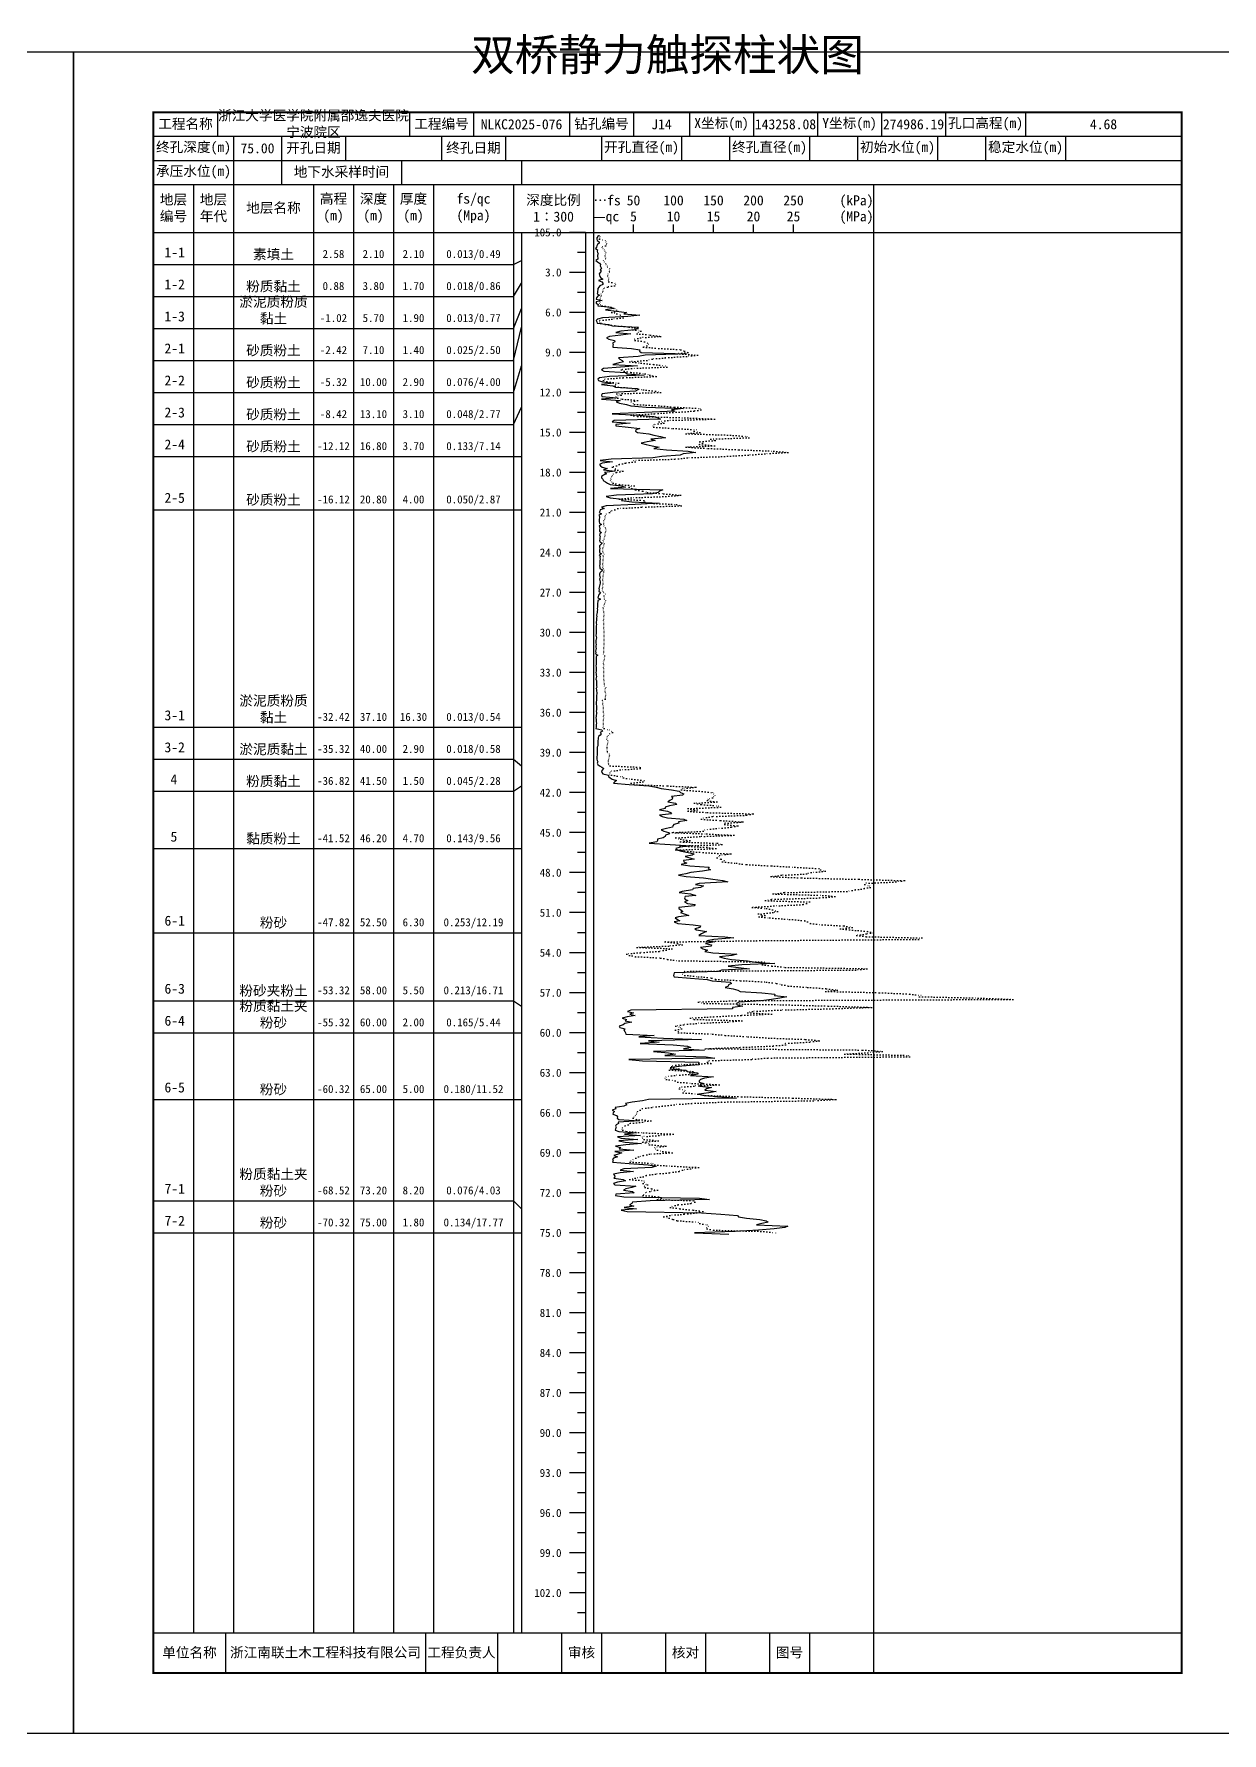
# Model space of a CAD drawing. Extents: x 297 to 65340, y 0 to 425.
# Drawn here: x 4148.1 to 4445.1, y 0 to 424.6 of the extents above; entities that cross this region are included whole.
import ezdxf
from ezdxf.enums import TextEntityAlignment as Align

# ---------------------------------------------------------------- set-up
doc = ezdxf.new("R2010")
doc.units = 0
doc.linetypes.add('DOT', pattern=[6.35, 0, -6.35])
doc.layers.add('FRAME', color=7, linetype='CONTINUOUS')
doc.layers.add('STRATUM', color=7, linetype='CONTINUOUS')
doc.styles.add('ST', font='')
doc.styles.get('ST').set_extended_font_data('SimSun')

msp = doc.modelspace()

# ---------------------------------------------------------------- linework, layer by layer
at = {"layer": 'FRAME', "color": 245, "linetype": 'Continuous'}
for points in [[(3861, 0), (4158, 0), (4158, 420), (3861, 420)], [(4158, 0), (4455, 0), (4455, 420), (4158, 420)]]:
    msp.add_lwpolyline(points, close=True, dxfattribs=at)
at = {"layer": 'FRAME', "linetype": 'Continuous', "const_width": 0.5}
msp.add_lwpolyline([(4178, 15), (4435, 15), (4435, 405), (4178, 405)], close=True, dxfattribs=at)
at = {"layer": 'FRAME', "color": 0, "linetype": 'Continuous'}
for points in [[(4194, 405), (4194, 399)], [(4242, 405), (4242, 399)], [(4258, 405), (4258, 399)], [(4282, 405), (4282, 399)], [(4298, 405), (4298, 399)], [(4312, 405), (4312, 399)], [(4328, 405), (4328, 399)], [(4344, 405), (4344, 399)], [(4360, 405), (4360, 399)], [(4376, 405), (4376, 399)], [(4396, 405), (4396, 399)], [(4435, 405), (4435, 399)], [(4178, 399), (4435, 399)], [(4198, 399), (4198, 393)], [(4210, 399), (4210, 393)], [(4226, 399), (4226, 393)], [(4250, 399), (4250, 393)], [(4266, 399), (4266, 393)], [(4290, 399), (4290, 393)], [(4310, 399), (4310, 393)], [(4322, 399), (4322, 393)], [(4342, 399), (4342, 393)], [(4354, 399), (4354, 393)], [(4374, 399), (4374, 393)], [(4386, 399), (4386, 393)], [(4406, 399), (4406, 393)], [(4435, 399), (4435, 393)], [(4178, 393), (4435, 393)], [(4198, 393), (4198, 387)], [(4210, 393), (4210, 387)], [(4240, 393), (4240, 387)], [(4270, 393), (4270, 387)], [(4178, 387), (4435, 387)], [(4188, 387), (4188, 25)], [(4198, 387), (4198, 25)], [(4218, 387), (4218, 25)], [(4228, 387), (4228, 25)], [(4238, 387), (4238, 25)], [(4248, 387), (4248, 25)], [(4268, 387), (4268, 25)], [(4288, 387), (4288, 25)], [(4358, 387), (4358, 25)], [(4178, 375), (4435, 375)], [(4270, 375), (4270, 25)], [(4286, 375), (4286, 25)], [(4298, 375), (4298, 377)], [(4308, 375), (4308, 377)], [(4318, 375), (4318, 377)], [(4328, 375), (4328, 377)], [(4338, 375), (4338, 377)], [(4178, 25), (4435, 25)], [(4196, 25), (4196, 15)], [(4246, 25), (4246, 15)], [(4264, 25), (4264, 15)], [(4280, 25), (4280, 15)], [(4290, 25), (4290, 15)], [(4306, 25), (4306, 15)], [(4316, 25), (4316, 15)], [(4332, 25), (4332, 15)], [(4342, 25), (4342, 15)], [(4358, 25), (4358, 15)]]:
    msp.add_lwpolyline(points, dxfattribs=at)
at = {"layer": 'STRATUM', "linetype": 'Continuous'}
for points in [[(4286, 375), (4282, 375)], [(4289.18, 374.33), (4289.1, 374), (4288.8, 373.67), (4288.84, 373.33), (4288.94, 373), (4289.42, 372.67), (4289.38, 372.33), (4288.98, 372), (4288.86, 371.67), (4288.74, 371.33), (4288.46, 371), (4288.98, 370.67), (4288.88, 370.33), (4289.04, 370), (4289.16, 369.67), (4289.02, 369.33), (4288.96, 369), (4289.08, 368.67), (4289.06, 368.33), (4288.62, 368), (4288.98, 367.67), (4289.5, 367.33), (4289.74, 367), (4289.64, 366.67), (4289.8, 366.33), (4290, 366), (4289.66, 365.67), (4289.88, 365.33), (4289.7, 365), (4289.44, 364.67), (4289.54, 364.33), (4289.56, 364), (4289.82, 363.67), (4290.3, 363.33), (4289.28, 363), (4290.12, 362.67), (4290.36, 362.33), (4290.32, 362), (4289.62, 361.67), (4289.32, 361.33), (4289.1, 361), (4289.08, 360.67), (4289.02, 360.33), (4288.96, 360), (4288.9, 359.67), (4289.5, 359.33), (4289, 359), (4288.76, 358.67), (4288.68, 358.33), (4290.2, 358), (4288.64, 357.67), (4288.64, 357.33), (4289.2, 357), (4289.1, 356.67), (4292.32, 356.33), (4292.98, 356), (4290.96, 355.67), (4293.74, 355.33), (4296.26, 355), (4295.58, 354.67), (4299.62, 354.33), (4296.62, 354), (4290.24, 353.67), (4289.02, 353.33), (4288.68, 353), (4288.82, 352.67), (4288.9, 352.33), (4291.74, 352), (4292.72, 351.67), (4299.24, 351.33), (4298.92, 351), (4298.3, 350.67), (4294.86, 350.33), (4293.6, 350), (4297.36, 349.67), (4294.82, 349.33), (4291.98, 349), (4291.28, 348.67), (4291.8, 348.33), (4293.22, 348), (4293.32, 347.67), (4292.76, 347.33), (4292.88, 347), (4292.8, 346.67), (4292.8, 346.33), (4297.5, 346), (4299.62, 345.67), (4299.54, 345.33), (4299.88, 345), (4311.22, 344.67), (4300.88, 344.33), (4299.18, 344), (4294.22, 343.67), (4294.62, 343.33), (4295.18, 343), (4295.46, 342.67), (4294.1, 342.33), (4292.86, 342), (4299.02, 341.67), (4294.74, 341.33), (4290.48, 341), (4290, 340.67), (4290.56, 340.33), (4296.02, 340), (4296.4, 339.67), (4300.7, 339.33), (4291.96, 339), (4289.54, 338.67), (4289.12, 338.33), (4289.24, 338), (4290.22, 337.67), (4293.1, 337.33), (4290.04, 337), (4292.86, 336.67), (4293.54, 336.33), (4298.98, 336), (4299.08, 335.67), (4298.5, 335.33), (4292.86, 335), (4290.2, 334.67), (4290, 334.33), (4290.08, 334), (4293.88, 333.67), (4289.96, 333.33), (4294.68, 333), (4293.7, 332.67), (4294.48, 332.33), (4296.22, 332), (4297.34, 331.67), (4301.18, 331.33), (4310.46, 331), (4307.48, 330.67), (4308.3, 330.33), (4300.76, 330), (4292.7, 329.67), (4299.34, 329.33), (4302.98, 329), (4304.14, 328.67), (4304.76, 328.33), (4293.14, 328), (4292.64, 327.67), (4297.18, 327.33), (4293.6, 327), (4293.6, 326.67), (4296.66, 326.33), (4299.62, 326), (4298.6, 325.67), (4298.48, 325.33), (4298.98, 325), (4301.86, 324.67), (4303.08, 324.33), (4304.72, 324), (4305.98, 323.67), (4302.34, 323.33), (4303.38, 323), (4301.42, 322.67), (4299.9, 322.33), (4301.18, 322), (4302.68, 321.67), (4304.44, 321.33), (4303.1, 321), (4306.22, 320.67), (4311.7, 320.33), (4313.6, 320), (4310.4, 319.67), (4309.7, 319.33), (4305.08, 319), (4302.82, 318.67), (4292.4, 318.33), (4289.66, 318), (4292.78, 317.67), (4290.2, 317.33), (4289.48, 317), (4289.78, 316.67), (4290.2, 316.33), (4291.44, 316), (4290.46, 315.67), (4293.4, 315.33), (4290.76, 315), (4291.26, 314.67), (4290.46, 314.33), (4289.98, 314), (4290.04, 313.67), (4290.32, 313.33), (4290.4, 313), (4291.04, 312.67), (4291.46, 312.33), (4292.18, 312), (4294.82, 311.67), (4296, 311.33), (4292.28, 311), (4305.36, 310.67), (4304.52, 310.33), (4304.16, 310), (4302.72, 309.67), (4293.74, 309.33), (4291.2, 309), (4292.2, 308.67), (4295.28, 308.33), (4295.02, 308), (4297.56, 307.67), (4304.4, 307.33), (4298.4, 307), (4291.16, 306.67), (4290.04, 306.33), (4290.68, 306), (4289.7, 305.67), (4289.56, 305.33), (4289.44, 305), (4290.02, 304.67), (4289.32, 304.33), (4289.46, 304), (4289.48, 303.67), (4289.38, 303.33), (4289.4, 303), (4289.44, 302.67), (4289.48, 302.33), (4289.96, 302), (4289.44, 301.67), (4289.5, 301.33), (4289.62, 301), (4289.54, 300.67), (4289.5, 300.33), (4289.96, 300), (4289.6, 299.67), (4289.5, 299.33), (4289.66, 299), (4289.62, 298.67), (4289.6, 298.33), (4289.54, 298), (4289.56, 297.67), (4290.16, 297.33), (4289.82, 297), (4289.5, 296.67), (4289.5, 296.33), (4289.56, 296), (4289.5, 295.67), (4289.5, 295.33), (4289.54, 295), (4290.02, 294.67), (4289.42, 294.33), (4289.66, 294), (4289.62, 293.67), (4289.68, 293.33), (4289.6, 293), (4289.56, 292.67), (4289.56, 292.33), (4289.62, 292), (4289.52, 291.67), (4289.62, 291.33), (4289.58, 291), (4290.28, 290.67), (4290.04, 290.33), (4289.64, 290), (4289.48, 289.67), (4289.48, 289.33), (4289.56, 289), (4289.7, 288.67), (4289.5, 288.33), (4289.56, 288), (4289.66, 287.67), (4289.64, 287.33), (4289.56, 287), (4289.54, 286.67), (4289.42, 286.33), (4289.36, 286), (4289.38, 285.67), (4289.34, 285.33), (4289.72, 285), (4289.5, 284.67), (4289.28, 284.33), (4289.18, 284), (4289.08, 283.67), (4289.74, 283.33), (4289.08, 283), (4289.06, 282.67), (4289.02, 282.33), (4288.96, 282), (4288.98, 281.67), (4288.98, 281.33), (4288.92, 281), (4288.96, 280.67), (4288.94, 280.33), (4288.9, 280), (4288.86, 279.67), (4288.78, 279.33), (4288.84, 279), (4288.78, 278.67), (4288.72, 278.33), (4288.76, 278), (4288.64, 277.67), (4288.7, 277.33), (4288.74, 277), (4288.7, 276.67), (4288.64, 276.33), (4288.7, 276), (4288.7, 275.67), (4288.68, 275.33), (4288.64, 275), (4288.68, 274.67), (4288.62, 274.33), (4288.64, 274), (4288.72, 273.67), (4288.64, 273.33), (4288.62, 273), (4288.56, 272.67), (4288.58, 272.33), (4288.64, 272), (4288.6, 271.67), (4288.58, 271.33), (4288.7, 271), (4288.6, 270.67), (4288.54, 270.33), (4288.58, 270), (4288.54, 269.67), (4289.08, 269.33), (4288.64, 269), (4288.64, 268.67), (4288.64, 268.33), (4288.68, 268), (4288.7, 267.67), (4288.66, 267.33), (4288.66, 267), (4288.62, 266.67), (4288.64, 266.33), (4288.64, 266), (4288.68, 265.67), (4288.64, 265.33), (4288.62, 265), (4288.68, 264.67), (4288.66, 264.33), (4288.72, 264), (4288.66, 263.67), (4288.6, 263.33), (4288.72, 263), (4288.78, 262.67), (4288.72, 262.33), (4288.76, 262), (4288.78, 261.67), (4288.8, 261.33), (4288.7, 261), (4288.76, 260.67), (4288.78, 260.33), (4288.84, 260), (4288.8, 259.67), (4288.72, 259.33), (4288.76, 259), (4288.74, 258.67), (4288.72, 258.33), (4288.74, 258), (4288.64, 257.67), (4288.64, 257.33), (4288.68, 257), (4288.78, 256.67), (4288.76, 256.33), (4288.74, 256), (4288.78, 255.67), (4288.66, 255.33), (4288.72, 255), (4288.72, 254.67), (4288.64, 254.33), (4288.66, 254), (4288.62, 253.67), (4288.64, 253.33), (4288.64, 253), (4288.68, 252.67), (4288.72, 252.33), (4288.68, 252), (4288.64, 251.67), (4288.64, 251.33), (4288.62, 251), (4290.1, 250.67), (4290.24, 250.33), (4289.68, 250), (4289.92, 249.67), (4289.66, 249.33), (4289.28, 249), (4289.18, 248.67), (4289.14, 248.33), (4289.12, 248), (4289.06, 247.67), (4289.1, 247.33), (4289.12, 247), (4289.08, 246.67), (4288.94, 246.33), (4288.9, 246), (4288.94, 245.67), (4288.9, 245.33), (4288.92, 245), (4288.94, 244.67), (4288.94, 244.33), (4288.86, 244), (4288.82, 243.67), (4288.84, 243.33), (4288.88, 243), (4289.1, 242.67), (4288.92, 242.33), (4289.06, 242), (4289.52, 241.67), (4290.06, 241.33), (4290.56, 241), (4290.24, 240.67), (4290.04, 240.33), (4290.06, 240), (4290.32, 239.67), (4291.74, 239.33), (4291.72, 239), (4292.18, 238.67), (4292.64, 238.33), (4293.72, 238), (4293.36, 237.67), (4293.02, 237.33), (4296.92, 237), (4301.8, 236.67), (4303.7, 236.33), (4304.9, 236), (4307.48, 235.67), (4309.42, 235.33), (4309.72, 235), (4310.62, 234.67), (4310.28, 234.33), (4307.54, 234), (4307.78, 233.67), (4307.68, 233.33), (4307.06, 233), (4306.62, 232.67), (4308.52, 232.33), (4308.8, 232), (4307.02, 231.67), (4305.9, 231.33), (4305.9, 231), (4304.46, 230.67), (4306.46, 230.33), (4307.24, 230), (4307.54, 229.67), (4304.48, 229.33), (4305.2, 229), (4306.5, 228.67), (4310.58, 228.33), (4311.36, 228), (4309.24, 227.67), (4309.3, 227.33), (4308.12, 227), (4307.84, 226.67), (4307.74, 226.33), (4306.22, 226), (4304.92, 225.67), (4305.62, 225.33), (4306.74, 225), (4307.04, 224.67), (4305.96, 224.33), (4305.9, 224), (4305.42, 223.67), (4303.96, 223.33), (4304.04, 223), (4303.8, 222.67), (4301.9, 222.33), (4307.16, 222), (4312.42, 221.67), (4309.68, 221.33), (4308.56, 221), (4308.74, 220.67), (4310.02, 220.33), (4311.68, 220), (4313.16, 219.67), (4312.66, 219.33), (4310.88, 219), (4312.08, 218.67), (4313.14, 218.33), (4310.52, 218), (4310.56, 217.67), (4311.3, 217.33), (4309.88, 217), (4312.12, 216.67), (4316.88, 216.33), (4316.68, 216), (4317.26, 215.67), (4315.24, 215.33), (4312.34, 215), (4311.1, 214.67), (4309.26, 214.33), (4311.14, 214), (4315.5, 213.67), (4317.82, 213.33), (4320.32, 213), (4321.6, 212.67), (4314.44, 212.33), (4313.48, 212), (4315.48, 211.67), (4314.76, 211.33), (4312.94, 211), (4312.76, 210.67), (4310.2, 210.33), (4309.44, 210), (4312.28, 209.67), (4313.62, 209.33), (4310.92, 209), (4310.78, 208.67), (4310.92, 208.33), (4311.6, 208), (4310.72, 207.67), (4311.46, 207.33), (4313.42, 207), (4313.14, 206.67), (4309.34, 206.33), (4309.34, 206), (4309.8, 205.67), (4310.3, 205.33), (4309.76, 205), (4310.66, 204.67), (4311.8, 204.33), (4309.28, 204), (4308.42, 203.67), (4309.04, 203.33), (4309.6, 203), (4308.2, 202.67), (4309.1, 202.33), (4312.92, 202), (4314.78, 201.67), (4314.62, 201.33), (4313.34, 201), (4313.74, 200.67), (4316.22, 200.33), (4315.5, 200), (4314.98, 199.67), (4314.32, 199.33), (4320.8, 199), (4323.1, 198.67), (4318.12, 198.33), (4316.34, 198), (4318.34, 197.67), (4316, 197.33), (4317.48, 197), (4317.38, 196.67), (4314.78, 196.33), (4315.3, 196), (4316.54, 195.67), (4315.8, 195.33), (4317.84, 195), (4323.82, 194.67), (4322.58, 194.33), (4319.48, 194), (4320.64, 193.67), (4322.52, 193.33), (4326.54, 193), (4328.52, 192.67), (4333.34, 192.33), (4325.1, 192), (4321.64, 191.67), (4324.22, 191.33), (4327.04, 191), (4320.02, 190.67), (4319.16, 190.33), (4308.16, 190), (4308.1, 189.67), (4308.04, 189.33), (4308.2, 189), (4312.22, 188.67), (4316.4, 188.33), (4317.7, 188), (4322.14, 187.67), (4322.48, 187.33), (4321.76, 187), (4321.66, 186.67), (4320.94, 186.33), (4322.88, 186), (4324.1, 185.67), (4324.7, 185.33), (4330.04, 185), (4333.34, 184.67), (4333.26, 184.33), (4336.36, 184), (4334.58, 183.67), (4332.48, 183.33), (4329.92, 183), (4324.32, 182.67), (4323.78, 182.33), (4323.92, 182), (4325.36, 181.67), (4322.78, 181.33), (4322.72, 181), (4297.3, 180.67), (4296.54, 180.33), (4297.96, 180), (4297.06, 179.67), (4298.44, 179.33), (4296.44, 179), (4295.18, 178.67), (4296.24, 178.33), (4295.92, 178), (4297.62, 177.67), (4295.8, 177.33), (4295.4, 177), (4294.42, 176.67), (4294.56, 176.33), (4295.9, 176), (4295.56, 175.67), (4295.84, 175.33), (4296.02, 175), (4296.12, 174.67), (4303.2, 174.33), (4299.36, 174), (4305.52, 173.67), (4315.02, 173.33), (4301.78, 173), (4304.42, 172.67), (4299.68, 172.33), (4307.92, 172), (4311.5, 171.67), (4312.32, 171.33), (4310.46, 171), (4315.78, 170.67), (4303, 170.33), (4306.74, 170), (4308.5, 169.67), (4305.8, 169.33), (4316.16, 169), (4318.36, 168.67), (4296.82, 168.33), (4300.24, 168), (4314.34, 167.67), (4314.26, 167.33), (4314.4, 167), (4310.12, 166.67), (4307.42, 166.33), (4307.18, 166), (4311.12, 165.67), (4311.46, 165.33), (4313.92, 165), (4314.14, 164.67), (4312.28, 164.33), (4318.02, 164), (4315.78, 163.67), (4314.74, 163.33), (4314.42, 163), (4314.4, 162.67), (4315.5, 162.33), (4314.64, 162), (4314.62, 161.67), (4317.5, 161.33), (4316.26, 161), (4315.86, 160.67), (4318.68, 160.33), (4316.82, 160), (4314.3, 159.67), (4315.64, 159.33), (4320.08, 159), (4323.76, 158.67), (4301.78, 158.33), (4300.22, 158), (4297.64, 157.67), (4295.96, 157.33), (4296.36, 157), (4295.58, 156.67), (4293.38, 156.33), (4293.56, 156), (4292.7, 155.67), (4293.26, 155.33), (4292.88, 155), (4292.86, 154.67), (4293.72, 154.33), (4294.02, 154), (4293.88, 153.67), (4294.32, 153.33), (4299.48, 153), (4294.14, 152.67), (4294.26, 152.33), (4293.7, 152), (4293.52, 151.67), (4293.64, 151.33), (4293.48, 151), (4293.4, 150.67), (4294.3, 150.33), (4298.72, 150), (4295.74, 149.67), (4299.74, 149.33), (4293.98, 149), (4294.94, 148.67), (4299.1, 148.33), (4294.3, 148), (4295.94, 147.67), (4299.96, 147.33), (4296.12, 147), (4293.5, 146.67), (4294.86, 146.33), (4294.38, 146), (4298.1, 145.67), (4293.34, 145.33), (4295.12, 145), (4294.14, 144.67), (4293.08, 144.33), (4293.96, 144), (4292.98, 143.67), (4292.72, 143.33), (4292.9, 143), (4292.72, 142.67), (4296.9, 142.33), (4301.66, 142), (4303.66, 141.67), (4302.6, 141.33), (4295.58, 141), (4294.66, 140.67), (4298.04, 140.33), (4294.7, 140), (4293.02, 139.67), (4293.22, 139.33), (4293.3, 139), (4293.08, 138.67), (4295.42, 138.33), (4296.04, 138), (4293.98, 137.67), (4292.96, 137.33), (4293.32, 137), (4298.6, 136.67), (4297.56, 136.33), (4296.12, 136), (4295.46, 135.67), (4297.72, 135.33), (4298.14, 135), (4293.62, 134.67), (4293.54, 134.33), (4295.6, 134), (4314.52, 133.67), (4316.96, 133.33), (4302.18, 133), (4297.74, 132.67), (4297.56, 132.33), (4297.02, 132), (4298.08, 131.67), (4295.7, 131.33), (4298.72, 131), (4294.92, 130.67), (4296.38, 130.33), (4315.04, 130), (4319.86, 129.67), (4323.96, 129.33), (4324.26, 129), (4326.26, 128.67), (4329.6, 128.33), (4331.2, 128), (4331.7, 127.67), (4330.1, 127.33), (4328.74, 127), (4336.58, 126.67), (4335.84, 126.33), (4333.2, 126), (4329.28, 125.67), (4323.4, 125.33), (4313.26, 125), (4321.86, 124.67)], [(4286, 370), (4284, 370)], [(4178, 367), (4188, 367)], [(4188, 367), (4198, 367)], [(4198, 367), (4218, 367)], [(4218, 367), (4228, 367)], [(4228, 367), (4238, 367)], [(4238, 367), (4248, 367)], [(4248, 367), (4268, 367)], [(4268, 367), (4270, 368)], [(4268, 359), (4270, 362.33)], [(4286, 365), (4282, 365)], [(4178, 359), (4188, 359)], [(4188, 359), (4198, 359)], [(4198, 359), (4218, 359)], [(4218, 359), (4228, 359)], [(4228, 359), (4238, 359)], [(4238, 359), (4248, 359)], [(4248, 359), (4268, 359)], [(4286, 360), (4284, 360)], [(4268, 351), (4270, 356)], [(4286, 355), (4282, 355)], [(4178, 351), (4188, 351)], [(4188, 351), (4198, 351)], [(4198, 351), (4218, 351)], [(4218, 351), (4228, 351)], [(4228, 351), (4238, 351)], [(4238, 351), (4248, 351)], [(4248, 351), (4268, 351)], [(4268, 343), (4270, 351.33)], [(4286, 350), (4284, 350)], [(4286, 345), (4282, 345)], [(4178, 343), (4188, 343)], [(4188, 343), (4198, 343)], [(4198, 343), (4218, 343)], [(4218, 343), (4228, 343)], [(4228, 343), (4238, 343)], [(4238, 343), (4248, 343)], [(4248, 343), (4268, 343)], [(4268, 335), (4270, 341.67)], [(4286, 340), (4284, 340)], [(4178, 335), (4188, 335)], [(4188, 335), (4198, 335)], [(4198, 335), (4218, 335)], [(4218, 335), (4228, 335)], [(4228, 335), (4238, 335)], [(4238, 335), (4248, 335)], [(4248, 335), (4268, 335)], [(4268, 327), (4270, 331.33)], [(4286, 335), (4282, 335)], [(4178, 327), (4188, 327)], [(4188, 327), (4198, 327)], [(4198, 327), (4218, 327)], [(4218, 327), (4228, 327)], [(4228, 327), (4238, 327)], [(4238, 327), (4248, 327)], [(4248, 327), (4268, 327)], [(4286, 330), (4284, 330)], [(4286, 325), (4282, 325)], [(4178, 319), (4188, 319)], [(4188, 319), (4198, 319)], [(4198, 319), (4218, 319)], [(4218, 319), (4228, 319)], [(4228, 319), (4238, 319)], [(4238, 319), (4248, 319)], [(4248, 319), (4268, 319)], [(4268, 319), (4270, 319)], [(4286, 320), (4284, 320)], [(4286, 315), (4282, 315)], [(4286, 310), (4284, 310)], [(4178, 305.67), (4188, 305.67)], [(4188, 305.67), (4198, 305.67)], [(4198, 305.67), (4218, 305.67)], [(4218, 305.67), (4228, 305.67)], [(4228, 305.67), (4238, 305.67)], [(4238, 305.67), (4248, 305.67)], [(4248, 305.67), (4268, 305.67)], [(4268, 305.67), (4270, 305.67)], [(4286, 305), (4282, 305)], [(4286, 300), (4284, 300)], [(4286, 295), (4282, 295)], [(4286, 290), (4284, 290)], [(4286, 285), (4282, 285)], [(4286, 280), (4284, 280)], [(4286, 275), (4282, 275)], [(4286, 270), (4284, 270)], [(4286, 265), (4282, 265)], [(4286, 260), (4284, 260)], [(4286, 255), (4282, 255)], [(4178, 251.33), (4188, 251.33)], [(4188, 251.33), (4198, 251.33)], [(4198, 251.33), (4218, 251.33)], [(4218, 251.33), (4228, 251.33)], [(4228, 251.33), (4238, 251.33)], [(4238, 251.33), (4248, 251.33)], [(4248, 251.33), (4268, 251.33)], [(4268, 251.33), (4270, 251.33)], [(4286, 250), (4284, 250)], [(4178, 243.33), (4188, 243.33)], [(4188, 243.33), (4198, 243.33)], [(4198, 243.33), (4218, 243.33)], [(4218, 243.33), (4228, 243.33)], [(4228, 243.33), (4238, 243.33)], [(4238, 243.33), (4248, 243.33)], [(4248, 243.33), (4268, 243.33)], [(4268, 243.33), (4270, 241.67)], [(4286, 245), (4282, 245)], [(4286, 240), (4284, 240)], [(4178, 235.33), (4188, 235.33)], [(4188, 235.33), (4198, 235.33)], [(4198, 235.33), (4218, 235.33)], [(4218, 235.33), (4228, 235.33)], [(4228, 235.33), (4238, 235.33)], [(4238, 235.33), (4248, 235.33)], [(4248, 235.33), (4268, 235.33)], [(4268, 235.33), (4270, 236.67)], [(4286, 235), (4282, 235)], [(4286, 230), (4284, 230)], [(4178, 221), (4188, 221)], [(4188, 221), (4198, 221)], [(4198, 221), (4218, 221)], [(4218, 221), (4228, 221)], [(4228, 221), (4238, 221)], [(4238, 221), (4248, 221)], [(4248, 221), (4268, 221)], [(4268, 221), (4270, 221)], [(4286, 225), (4282, 225)], [(4286, 220), (4284, 220)], [(4286, 215), (4282, 215)], [(4286, 210), (4284, 210)], [(4286, 205), (4282, 205)], [(4178, 200), (4188, 200)], [(4188, 200), (4198, 200)], [(4198, 200), (4218, 200)], [(4218, 200), (4228, 200)], [(4228, 200), (4238, 200)], [(4238, 200), (4248, 200)], [(4248, 200), (4268, 200)], [(4268, 200), (4270, 200)], [(4286, 200), (4284, 200)], [(4286, 195), (4282, 195)], [(4286, 190), (4284, 190)], [(4178, 183), (4188, 183)], [(4188, 183), (4198, 183)], [(4198, 183), (4218, 183)], [(4218, 183), (4228, 183)], [(4228, 183), (4238, 183)], [(4238, 183), (4248, 183)], [(4248, 183), (4268, 183)], [(4268, 183), (4270, 181.67)], [(4286, 185), (4282, 185)], [(4286, 180), (4284, 180)], [(4178, 175), (4188, 175)], [(4188, 175), (4198, 175)], [(4198, 175), (4218, 175)], [(4218, 175), (4228, 175)], [(4228, 175), (4238, 175)], [(4238, 175), (4248, 175)], [(4248, 175), (4268, 175)], [(4268, 175), (4270, 175)], [(4286, 175), (4282, 175)], [(4286, 170), (4284, 170)], [(4286, 165), (4282, 165)], [(4178, 158.33), (4188, 158.33)], [(4188, 158.33), (4198, 158.33)], [(4198, 158.33), (4218, 158.33)], [(4218, 158.33), (4228, 158.33)], [(4228, 158.33), (4238, 158.33)], [(4238, 158.33), (4248, 158.33)], [(4248, 158.33), (4268, 158.33)], [(4268, 158.33), (4270, 158.33)], [(4286, 160), (4284, 160)], [(4286, 155), (4282, 155)], [(4286, 150), (4284, 150)], [(4286, 145), (4282, 145)], [(4286, 140), (4284, 140)], [(4178, 133), (4188, 133)], [(4188, 133), (4198, 133)], [(4198, 133), (4218, 133)], [(4218, 133), (4228, 133)], [(4228, 133), (4238, 133)], [(4238, 133), (4248, 133)], [(4248, 133), (4268, 133)], [(4268, 133), (4270, 131)], [(4286, 135), (4282, 135)], [(4286, 130), (4284, 130)], [(4178, 125), (4188, 125)], [(4188, 125), (4198, 125)], [(4198, 125), (4218, 125)], [(4218, 125), (4228, 125)], [(4228, 125), (4238, 125)], [(4238, 125), (4248, 125)], [(4248, 125), (4268, 125)], [(4268, 125), (4270, 125)], [(4286, 125), (4282, 125)], [(4286, 120), (4284, 120)], [(4286, 115), (4282, 115)], [(4286, 110), (4284, 110)], [(4286, 105), (4282, 105)], [(4286, 100), (4284, 100)], [(4286, 95), (4282, 95)], [(4286, 90), (4284, 90)], [(4286, 85), (4282, 85)], [(4286, 80), (4284, 80)], [(4286, 75), (4282, 75)], [(4286, 70), (4284, 70)], [(4286, 65), (4282, 65)], [(4286, 60), (4284, 60)], [(4286, 55), (4282, 55)], [(4286, 50), (4284, 50)], [(4286, 45), (4282, 45)], [(4286, 40), (4284, 40)], [(4286, 35), (4282, 35)], [(4286, 30), (4284, 30)]]:
    msp.add_lwpolyline(points, dxfattribs=at)
at = {"layer": 'STRATUM', "linetype": 'DOT', "ltscale": 0.1}
msp.add_lwpolyline([(4289.38, 374.33), (4289.6, 374), (4289.52, 373.67), (4289.52, 373.33), (4290.94, 373), (4291.1, 372.67), (4291.28, 372.33), (4291.24, 372), (4291.04, 371.67), (4290.12, 371.33), (4290.34, 371), (4290.7, 370.67), (4290.86, 370.33), (4291.18, 370), (4290.96, 369.67), (4290.84, 369.33), (4290.86, 369), (4290.98, 368.67), (4291.06, 368.33), (4290.42, 368), (4290.7, 367.67), (4290.96, 367.33), (4291.12, 367), (4291.42, 366.67), (4291.48, 366.33), (4291.98, 366), (4291.96, 365.67), (4291.94, 365.33), (4291.96, 365), (4291.58, 364.67), (4291.48, 364.33), (4291.52, 364), (4291.72, 363.67), (4291.82, 363.33), (4291.68, 363), (4291.86, 362.67), (4293.34, 362.33), (4293.56, 362), (4293.24, 361.67), (4291.48, 361.33), (4290.54, 361), (4290.3, 360.67), (4290.32, 360.33), (4290.34, 360), (4289.84, 359.67), (4289.94, 359.33), (4289.84, 359), (4289.72, 358.67), (4289.66, 358.33), (4289.48, 358), (4289.66, 357.67), (4289.44, 357.33), (4289.64, 357), (4290.18, 356.67), (4292.34, 356.33), (4293.34, 356), (4293.78, 355.67), (4294, 355.33), (4292.56, 355), (4293.86, 354.67), (4294.72, 354.33), (4295.18, 354), (4295.38, 353.67), (4292.62, 353.33), (4289.56, 353), (4289.38, 352.67), (4289.84, 352.33), (4290.98, 352), (4293.5, 351.67), (4296.92, 351.33), (4299.12, 351), (4297.86, 350.67), (4299.86, 350.33), (4299.2, 350), (4298.88, 349.67), (4302.26, 349.33), (4304.78, 349), (4299.78, 348.67), (4298.22, 348.33), (4298.44, 348), (4300.74, 347.67), (4301.5, 347.33), (4301.82, 347), (4301.36, 346.67), (4300.5, 346.33), (4304.36, 346), (4309.82, 345.67), (4310.74, 345.33), (4311.56, 345), (4308.88, 344.67), (4314, 344.33), (4311.22, 344), (4305.94, 343.67), (4302.64, 343.33), (4301.3, 343), (4297.1, 342.67), (4299.92, 342.33), (4303.08, 342), (4305.88, 341.67), (4306.32, 341.33), (4297.52, 341), (4294.98, 340.67), (4295.7, 340.33), (4297.38, 340), (4300.9, 339.67), (4302.06, 339.33), (4303.66, 339), (4295.32, 338.67), (4290.78, 338.33), (4290.46, 338), (4291.42, 337.67), (4294.22, 337.33), (4293.54, 337), (4293.4, 336.67), (4294.18, 336.33), (4297.78, 336), (4300.46, 335.67), (4303.46, 335.33), (4304.72, 335), (4293.86, 334.67), (4294.88, 334.33), (4293.64, 334), (4293.38, 333.67), (4295.24, 333.33), (4298.98, 333), (4297.32, 332.67), (4297.88, 332.33), (4298.26, 332), (4304.3, 331.67), (4308.34, 331.33), (4314.6, 331), (4314.82, 330.67), (4313.1, 330.33), (4307.82, 330), (4303.2, 329.67), (4297.38, 329.33), (4299.1, 329), (4310.82, 328.67), (4318.24, 328.33), (4306.56, 328), (4304.44, 327.67), (4305.62, 327.33), (4303.18, 327), (4302.8, 326.67), (4303.1, 326.33), (4307.94, 326), (4313.76, 325.67), (4313.18, 325.33), (4314.58, 325), (4311.2, 324.67), (4322.22, 324.33), (4326.32, 324), (4326.86, 323.67), (4317.34, 323.33), (4318.38, 323), (4314.56, 322.67), (4315.22, 322.33), (4314.52, 322), (4318.24, 321.67), (4311.2, 321.33), (4316.78, 321), (4324.44, 320.67), (4333.12, 320.33), (4336.56, 320), (4330.8, 319.67), (4326.64, 319.33), (4320.76, 319), (4311.42, 318.67), (4308.24, 318.33), (4298.04, 318), (4298.4, 317.67), (4295.94, 317.33), (4294.42, 317), (4293.74, 316.67), (4292.76, 316.33), (4293.48, 316), (4293.38, 315.67), (4295.32, 315.33), (4293.7, 315), (4293.02, 314.67), (4292.74, 314.33), (4292.54, 314), (4292.36, 313.67), (4292.42, 313.33), (4292.18, 313), (4292.46, 312.67), (4292.88, 312.33), (4294.54, 312), (4298.14, 311.67), (4296.9, 311.33), (4297.58, 311), (4298.62, 310.67), (4300.34, 310.33), (4301.5, 310), (4305.62, 309.67), (4309.76, 309.33), (4306.08, 309), (4297.4, 308.67), (4294.52, 308.33), (4300.64, 308), (4300.76, 307.67), (4301.66, 307.33), (4308.74, 307), (4309.9, 306.67), (4299.9, 306.33), (4294.12, 306), (4293.32, 305.67), (4292.34, 305.33), (4291.96, 305), (4291.22, 304.67), (4290.96, 304.33), (4290.88, 304), (4290.86, 303.67), (4290.82, 303.33), (4290.5, 303), (4290.48, 302.67), (4290.54, 302.33), (4290.52, 302), (4290.6, 301.67), (4290.88, 301.33), (4291.02, 301), (4291.1, 300.67), (4291.04, 300.33), (4290.9, 300), (4290.84, 299.67), (4290.88, 299.33), (4290.74, 299), (4290.7, 298.67), (4290.66, 298.33), (4290.32, 298), (4290.42, 297.67), (4290.68, 297.33), (4290.64, 297), (4290.56, 296.67), (4290.34, 296.33), (4290.28, 296), (4290.26, 295.67), (4290.26, 295.33), (4290.3, 295), (4290.68, 294.67), (4290.34, 294.33), (4290.38, 294), (4290.44, 293.67), (4290.36, 293.33), (4290.34, 293), (4290.3, 292.67), (4290.28, 292.33), (4290.28, 292), (4290.32, 291.67), (4290.28, 291.33), (4290.38, 291), (4290.64, 290.67), (4290.52, 290.33), (4290.46, 290), (4290.46, 289.67), (4290.38, 289.33), (4290.34, 289), (4290.3, 288.67), (4290.3, 288.33), (4290.22, 288), (4290.36, 287.67), (4290.36, 287.33), (4290.3, 287), (4290.3, 286.67), (4290.26, 286.33), (4290.2, 286), (4290.2, 285.67), (4290.3, 285.33), (4290.48, 285), (4290.96, 284.67), (4290.62, 284.33), (4290.6, 284), (4290.66, 283.67), (4290.68, 283.33), (4290.98, 283), (4290.94, 282.67), (4290.82, 282.33), (4290.66, 282), (4290.64, 281.67), (4290.3, 281.33), (4290.38, 281), (4290.42, 280.67), (4290.46, 280.33), (4290.52, 280), (4290.56, 279.67), (4290.58, 279.33), (4290.52, 279), (4290.5, 278.67), (4290.52, 278.33), (4290.44, 278), (4290.46, 277.67), (4290.46, 277.33), (4290.52, 277), (4290.5, 276.67), (4290.5, 276.33), (4290.54, 276), (4290.56, 275.67), (4290.58, 275.33), (4290.62, 275), (4290.58, 274.67), (4290.6, 274.33), (4290.6, 274), (4290.6, 273.67), (4290.6, 273.33), (4290.58, 273), (4290.58, 272.67), (4290.58, 272.33), (4290.58, 272), (4290.6, 271.67), (4290.52, 271.33), (4290.52, 271), (4290.48, 270.67), (4290.48, 270.33), (4290.48, 270), (4290.44, 269.67), (4290.78, 269.33), (4290.76, 269), (4290.72, 268.67), (4290.64, 268.33), (4290.64, 268), (4290.46, 267.67), (4290.44, 267.33), (4290.48, 267), (4290.48, 266.67), (4290.44, 266.33), (4290.48, 266), (4290.52, 265.67), (4290.5, 265.33), (4290.5, 265), (4290.5, 264.67), (4290.46, 264.33), (4290.48, 264), (4290.48, 263.67), (4290.5, 263.33), (4290.58, 263), (4290.6, 262.67), (4290.66, 262.33), (4290.68, 262), (4290.7, 261.67), (4291.1, 261.33), (4290.9, 261), (4290.82, 260.67), (4290.82, 260.33), (4290.88, 260), (4291, 259.67), (4290.98, 259.33), (4290.96, 259), (4290.92, 258.67), (4290.9, 258.33), (4290.2, 258), (4290.22, 257.67), (4290.22, 257.33), (4290.26, 257), (4290.4, 256.67), (4290.4, 256.33), (4290.42, 256), (4290.38, 255.67), (4290.38, 255.33), (4290.38, 255), (4290.48, 254.67), (4290.48, 254.33), (4290.44, 254), (4290.48, 253.67), (4290.46, 253.33), (4290.38, 253), (4290.42, 252.67), (4290.42, 252.33), (4290.4, 252), (4290.42, 251.67), (4290.36, 251.33), (4290.7, 251), (4291.94, 250.67), (4292.5, 250.33), (4292.74, 250), (4292.04, 249.67), (4291.7, 249.33), (4291.44, 249), (4291.3, 248.67), (4291.28, 248.33), (4291.5, 248), (4291.56, 247.67), (4291.56, 247.33), (4291.46, 247), (4291.36, 246.67), (4291.36, 246.33), (4291.36, 246), (4291.36, 245.67), (4291.4, 245.33), (4291.44, 245), (4291.92, 244.67), (4291.96, 244.33), (4291.9, 244), (4291.86, 243.67), (4291.8, 243.33), (4291.64, 243), (4291.66, 242.67), (4291.7, 242.33), (4291.76, 242), (4292.16, 241.67), (4299.7, 241.33), (4299.66, 241), (4294.68, 240.67), (4292.36, 240.33), (4292.16, 240), (4291.96, 239.67), (4292.48, 239.33), (4295.18, 239), (4295.52, 238.67), (4297.62, 238.33), (4300.74, 238), (4300.36, 237.67), (4297.42, 237.33), (4298.08, 237), (4306.56, 236.67), (4313.6, 236.33), (4310.24, 236), (4309.98, 235.67), (4314.44, 235.33), (4317.72, 235), (4317.98, 234.67), (4318.36, 234.33), (4318.06, 234), (4317.72, 233.67), (4316.64, 233.33), (4316.54, 233), (4318.86, 232.67), (4313.26, 232.33), (4315.02, 232), (4319.12, 231.67), (4319.74, 231.33), (4311.64, 231), (4313.94, 230.67), (4311.64, 230.33), (4316.54, 230), (4327.92, 229.67), (4326.2, 229.33), (4317.68, 229), (4315.46, 228.67), (4315, 228.33), (4319.82, 228), (4325.36, 227.67), (4320.86, 227.33), (4320.86, 227), (4324.08, 226.67), (4322.36, 226.33), (4318.7, 226), (4315.82, 225.67), (4315.42, 225.33), (4307.76, 225), (4316.34, 224.67), (4323.12, 224.33), (4314.56, 224), (4308.56, 223.67), (4309.8, 223.33), (4312.12, 223), (4309.76, 222.67), (4319.02, 222.33), (4320.08, 222), (4309.64, 221.67), (4316.3, 221.33), (4318.58, 221), (4308.6, 220.67), (4311.56, 220.33), (4315.42, 220), (4322.34, 219.67), (4319.52, 219.33), (4319.4, 219), (4318.92, 218.67), (4319.94, 218.33), (4320.74, 218), (4320.28, 217.67), (4323.74, 217.33), (4326.36, 217), (4332.54, 216.67), (4338.34, 216.33), (4344.4, 216), (4344.78, 215.67), (4345.92, 215.33), (4342.42, 215), (4341.26, 214.67), (4334.92, 214.33), (4332.38, 214), (4340.08, 213.67), (4354.44, 213.33), (4365.74, 213), (4363.56, 212.67), (4356.1, 212.33), (4355.86, 212), (4357.02, 211.67), (4357.2, 211.33), (4355.68, 211), (4353.38, 210.67), (4351.34, 210.33), (4335.6, 210), (4332.9, 209.67), (4345.34, 209.33), (4348.36, 209), (4344.46, 208.67), (4332.42, 208.33), (4331, 208), (4342, 207.67), (4341.24, 207.33), (4340.34, 207), (4333.04, 206.67), (4327.72, 206.33), (4331.28, 206), (4332.74, 205.67), (4334, 205.33), (4332.86, 205), (4329.22, 204.67), (4330.86, 204.33), (4329.38, 204), (4332.12, 203.67), (4337.02, 203.33), (4340.84, 203), (4341.52, 202.67), (4342.28, 202.33), (4345.2, 202), (4350.64, 201.67), (4352.64, 201.33), (4349.72, 201), (4352, 200.67), (4356.5, 200.33), (4357.96, 200), (4356.16, 199.67), (4353.84, 199.33), (4356.28, 199), (4370.12, 198.67), (4369.26, 198.33), (4328.78, 198), (4305.94, 197.67), (4309.02, 197.33), (4310.14, 197), (4306.74, 196.67), (4298.94, 196.33), (4307.62, 196), (4306.14, 195.67), (4304.34, 195.33), (4299.66, 195), (4296.3, 194.67), (4296.96, 194.33), (4298.54, 194), (4304.86, 193.67), (4306.58, 193.33), (4309.44, 193), (4330.84, 192.67), (4330.46, 192.33), (4330.22, 192), (4332.66, 191.67), (4335.98, 191.33), (4356.32, 191), (4353.46, 190.67), (4310.72, 190.33), (4310.66, 190), (4310.28, 189.67), (4310.82, 189.33), (4314.24, 189), (4317.62, 188.67), (4318.6, 188.33), (4324.82, 188), (4331.22, 187.67), (4333.84, 187.33), (4335.08, 187), (4336.72, 186.67), (4341.54, 186.33), (4346.26, 186), (4348.9, 185.67), (4346.04, 185.33), (4359.52, 185), (4367.06, 184.67), (4369.92, 184.33), (4369.52, 184), (4384.14, 183.67), (4392.82, 183.33), (4323.48, 183), (4314.28, 182.67), (4315.66, 182.33), (4334.72, 182), (4346.76, 181.67), (4357.48, 181.33), (4347.8, 181), (4334.8, 180.67), (4327.76, 180.33), (4326.6, 180), (4332.48, 179.67), (4324.8, 179.33), (4318, 179), (4312.22, 178.67), (4313.28, 178.33), (4325.12, 178), (4321.62, 177.67), (4313.7, 177.33), (4310.46, 177), (4308.62, 176.67), (4309.7, 176.33), (4309.98, 176), (4308.5, 175.67), (4309.2, 175.33), (4309.24, 175), (4317.84, 174.67), (4321, 174.33), (4326.66, 174), (4331.8, 173.67), (4341.12, 173.33), (4344.44, 173), (4341.96, 172.67), (4335.94, 172.33), (4335.98, 172), (4332.84, 171.67), (4324.5, 171.33), (4315.98, 171), (4355.36, 170.67), (4360.18, 170.33), (4356.58, 170), (4350.84, 169.67), (4366.76, 169.33), (4367.02, 169), (4331.46, 168.67), (4327.38, 168.33), (4316.76, 168), (4316.48, 167.67), (4317.32, 167.33), (4309.3, 167), (4307.54, 166.67), (4307.36, 166.33), (4309.3, 166), (4307.02, 165.67), (4312.84, 165.33), (4312.08, 165), (4313.26, 164.67), (4308.22, 164.33), (4306.16, 164), (4305.8, 163.67), (4306.22, 163.33), (4308.38, 163), (4309.12, 162.67), (4312.68, 162.33), (4319.44, 162), (4313.06, 161.67), (4309.5, 161.33), (4309.54, 161), (4310.9, 160.67), (4310.7, 160.33), (4310.42, 160), (4314.08, 159.67), (4316.02, 159.33), (4325.06, 159), (4337.9, 158.67), (4348.58, 158.33), (4342.9, 158), (4320, 157.67), (4312.52, 157.33), (4308.14, 157), (4305.14, 156.67), (4302.5, 156.33), (4300.2, 156), (4299.7, 155.67), (4298.98, 155.33), (4298.74, 155), (4298.74, 154.67), (4298.48, 154.33), (4298.12, 154), (4297.94, 153.67), (4298.72, 153.33), (4302.34, 153), (4300.22, 152.67), (4297.08, 152.33), (4296.64, 152), (4295.84, 151.67), (4295.24, 151.33), (4295.08, 151), (4295.32, 150.67), (4296.32, 150.33), (4300.52, 150), (4307.9, 149.67), (4304.32, 149.33), (4300.14, 149), (4300.24, 148.67), (4300.66, 148.33), (4304.18, 148), (4300.32, 147.67), (4301.76, 147.33), (4301.96, 147), (4306.12, 146.67), (4303.26, 146.33), (4303.46, 146), (4303.98, 145.67), (4305.34, 145.33), (4307.64, 145), (4302.02, 144.67), (4300.44, 144.33), (4299.24, 144), (4298.58, 143.67), (4297.92, 143.33), (4297.4, 143), (4297.2, 142.67), (4302.9, 142.33), (4302.62, 142), (4307.62, 141.67), (4314.24, 141.33), (4312.26, 141), (4310.28, 140.67), (4309.34, 140.33), (4306.88, 140), (4303.5, 139.67), (4301.2, 139.33), (4300.44, 139), (4298.44, 138.67), (4297.1, 138.33), (4300.56, 138), (4300.74, 137.67), (4300.4, 137.33), (4301.5, 137), (4300.66, 136.67), (4300.88, 136.33), (4302.56, 136), (4303.96, 135.67), (4302.06, 135.33), (4301.1, 135), (4300.52, 134.67), (4300.44, 134.33), (4304.22, 134), (4304.92, 133.67), (4304, 133.33), (4313.06, 133), (4313.3, 132.67), (4312.28, 132.33), (4309.1, 132), (4307.64, 131.67), (4307.22, 131.33), (4309.7, 131), (4312.96, 130.67), (4315.3, 130.33), (4313.78, 130), (4310.6, 129.67), (4307.08, 129.33), (4305.62, 129), (4306.92, 128.67), (4308, 128.33), (4309.06, 128), (4314.16, 127.67), (4314.6, 127.33), (4316.42, 127), (4316.76, 126.67), (4316.26, 126.33), (4316.42, 126), (4318.06, 125.67), (4330.58, 125.33), (4333.5, 125), (4333.5, 124.67)], dxfattribs=at)

# ---------------------------------------------------------------- texts
at = {"layer": 'FRAME', "style": 'ST'}
msp.add_text('双桥静力触探柱状图', height=8, dxfattribs=at).set_placement((4306.5, 413), align=Align.BOTTOM_CENTER)
for s, p in [('…fs', (4288, 383)), ('—qc', (4288, 379))]:
    msp.add_text(s, height=2.5, dxfattribs=at).set_placement(p, align=Align.MIDDLE_LEFT)
for s, p in [('50', (4298, 383)), ('100', (4308, 383)), ('150', (4318, 383)), ('200', (4328, 383)), ('250', (4338, 383)), ('5', (4298, 379)), ('10', (4308, 379)), ('15', (4318, 379)), ('20', (4328, 379)), ('25', (4338, 379))]:
    msp.add_text(s, height=2.5, dxfattribs=at).set_placement(p, align=Align.MIDDLE_CENTER)
for s, p in [('(kPa)', (4358, 383)), ('(MPa)', (4358, 379))]:
    msp.add_text(s, height=2.5, dxfattribs=at).set_placement(p, align=Align.MIDDLE_RIGHT)
at = {"layer": 'FRAME', "char_height": 2.5, "attachment_point": 5, "style": 'ST'}
for s, insert, width in [('工程名称', (4186, 402), 16), ('浙江大学医学院附属邵逸夫医院宁波院区', (4218, 402), 48), ('工程编号', (4250, 402), 16), ('钻孔编号', (4290, 402), 16), ('X坐标(m)', (4320, 402), 16), ('Y坐标(m)', (4352, 402), 16), ('孔口高程(m)', (4386, 402), 20), ('NLKC2025-076', (4270, 402), 24), ('J14', (4305, 402), 14), ('143258.08', (4336, 402), 16), ('274986.19', (4368, 402), 16), ('4.68', (4415.5, 402), 39), ('终孔深度(m)', (4188, 396), 20), ('75.00', (4204, 396), 12), ('开孔日期', (4218, 396), 16), ('终孔日期', (4258, 396), 16), ('开孔直径(m)', (4300, 396), 20), ('终孔直径(m)', (4332, 396), 20), ('初始水位(m)', (4364, 396), 20), ('稳定水位(m)', (4396, 396), 20), ('承压水位(m)', (4188, 390), 20), ('地下水采样时间', (4225, 390), 30), ('地层编号', (4183, 381), 10), ('地层年代', (4193, 381), 10), ('地层名称', (4208, 381), 20), ('高程\\P(m)', (4223, 381), 10), ('深度\\P(m)', (4233, 381), 10), ('厚度\\P(m)', (4243, 381), 10), ('fs/qc\\P(Mpa)', (4258, 381), 20), ('深度比例\\P1∶300', (4278, 381), 20), ('单位名称', (4187, 20), 18), ('浙江南联土木工程科技有限公司', (4221, 20), 50), ('工程负责人', (4255, 20), 18), ('审核', (4285, 20), 10), ('核对', (4311, 20), 10), ('图号', (4337, 20), 10)]:
    msp.add_mtext(s, dxfattribs=dict(at, insert=insert, width=width))
at = {"layer": 'STRATUM', "style": 'ST'}
for s, p in [('105.0', (4280, 375)), ('3.0', (4280, 365)), ('6.0', (4280, 355)), ('9.0', (4280, 345)), ('12.0', (4280, 335)), ('15.0', (4280, 325)), ('18.0', (4280, 315)), ('21.0', (4280, 305)), ('24.0', (4280, 295)), ('27.0', (4280, 285)), ('30.0', (4280, 275)), ('33.0', (4280, 265)), ('36.0', (4280, 255)), ('39.0', (4280, 245)), ('42.0', (4280, 235)), ('45.0', (4280, 225)), ('48.0', (4280, 215)), ('51.0', (4280, 205)), ('54.0', (4280, 195)), ('57.0', (4280, 185)), ('60.0', (4280, 175)), ('63.0', (4280, 165)), ('66.0', (4280, 155)), ('69.0', (4280, 145)), ('72.0', (4280, 135)), ('75.0', (4280, 125)), ('78.0', (4280, 115)), ('81.0', (4280, 105)), ('84.0', (4280, 95)), ('87.0', (4280, 85)), ('90.0', (4280, 75)), ('93.0', (4280, 65)), ('96.0', (4280, 55)), ('99.0', (4280, 45)), ('102.0', (4280, 35))]:
    msp.add_text(s, height=2, dxfattribs=at).set_placement(p, align=Align.MIDDLE_RIGHT)
for s, p in [('1-1', (4180.75, 370)), ('1-2', (4180.75, 362)), ('1-3', (4180.75, 354)), ('2-1', (4180.75, 346)), ('2-2', (4180.75, 338)), ('2-3', (4180.75, 330)), ('2-4', (4180.75, 322)), ('2-5', (4180.75, 308.67)), ('3-1', (4180.75, 254.33)), ('3-2', (4180.75, 246.33)), ('4', (4182.25, 238.33)), ('5', (4182.25, 224)), ('6-1', (4180.75, 203)), ('6-3', (4180.75, 186)), ('6-4', (4180.75, 178)), ('6-5', (4180.75, 161.33)), ('7-1', (4180.75, 136)), ('7-2', (4180.75, 128))]:
    msp.add_text(s, height=2.5, dxfattribs=at).set_placement(p, align=Align.MIDDLE_LEFT)
for s, p in [('2.58', (4223, 368)), ('2.10', (4233, 368)), ('2.10', (4243, 368)), ('0.013/0.49', (4258, 368)), ('0.88', (4223, 360)), ('3.80', (4233, 360)), ('1.70', (4243, 360)), ('0.018/0.86', (4258, 360)), ('-1.02', (4223, 352)), ('5.70', (4233, 352)), ('1.90', (4243, 352)), ('0.013/0.77', (4258, 352)), ('-2.42', (4223, 344)), ('7.10', (4233, 344)), ('1.40', (4243, 344)), ('0.025/2.50', (4258, 344)), ('-5.32', (4223, 336)), ('10.00', (4233, 336)), ('2.90', (4243, 336)), ('0.076/4.00', (4258, 336)), ('-8.42', (4223, 328)), ('13.10', (4233, 328)), ('3.10', (4243, 328)), ('0.048/2.77', (4258, 328)), ('0.133/7.14', (4258, 320)), ('-12.12', (4223, 320)), ('16.80', (4233, 320)), ('3.70', (4243, 320)), ('-16.12', (4223, 306.67)), ('20.80', (4233, 306.67)), ('4.00', (4243, 306.67)), ('0.050/2.87', (4258, 306.67)), ('-32.42', (4223, 252.33)), ('37.10', (4233, 252.33)), ('16.30', (4243, 252.33)), ('0.013/0.54', (4258, 252.33)), ('-35.32', (4223, 244.33)), ('40.00', (4233, 244.33)), ('2.90', (4243, 244.33)), ('0.018/0.58', (4258, 244.33)), ('-36.82', (4223, 236.33)), ('41.50', (4233, 236.33)), ('1.50', (4243, 236.33)), ('0.045/2.28', (4258, 236.33)), ('-41.52', (4223, 222)), ('46.20', (4233, 222)), ('4.70', (4243, 222)), ('0.143/9.56', (4258, 222)), ('-47.82', (4223, 201)), ('52.50', (4233, 201)), ('6.30', (4243, 201)), ('0.253/12.19', (4258, 201)), ('-53.32', (4223, 184)), ('58.00', (4233, 184)), ('5.50', (4243, 184)), ('0.213/16.71', (4258, 184)), ('-55.32', (4223, 176)), ('60.00', (4233, 176)), ('2.00', (4243, 176)), ('0.165/5.44', (4258, 176)), ('-60.32', (4223, 159.33)), ('65.00', (4233, 159.33)), ('5.00', (4243, 159.33)), ('0.180/11.52', (4258, 159.33)), ('-68.52', (4223, 134)), ('73.20', (4233, 134)), ('8.20', (4243, 134)), ('0.076/4.03', (4258, 134)), ('-70.32', (4223, 126)), ('75.00', (4233, 126)), ('1.80', (4243, 126)), ('0.134/17.77', (4258, 126))]:
    msp.add_text(s, height=2, dxfattribs=at).set_placement(p, align=Align.BOTTOM_CENTER)
at = {"layer": 'STRATUM', "char_height": 2.5, "width": 20, "attachment_point": 8, "style": 'ST'}
for s, insert in [('素填土', (4208, 368)), ('粉质黏土', (4208, 360)), ('淤泥质粉质黏土', (4208, 352)), ('砂质粉土', (4208, 344)), ('砂质粉土', (4208, 336)), ('砂质粉土', (4208, 328)), ('砂质粉土', (4208, 320)), ('砂质粉土', (4208, 306.67)), ('淤泥质粉质黏土', (4208, 252.33)), ('淤泥质黏土', (4208, 244.33)), ('粉质黏土', (4208, 236.33)), ('黏质粉土', (4208, 222)), ('粉砂', (4208, 201)), ('粉砂夹粉土', (4208, 184)), ('粉质黏土夹粉砂', (4208, 176)), ('粉砂', (4208, 159.33)), ('粉质黏土夹粉砂', (4208, 134)), ('粉砂', (4208, 126))]:
    msp.add_mtext(s, dxfattribs=dict(at, insert=insert))

doc.saveas('drawing.dxf')
